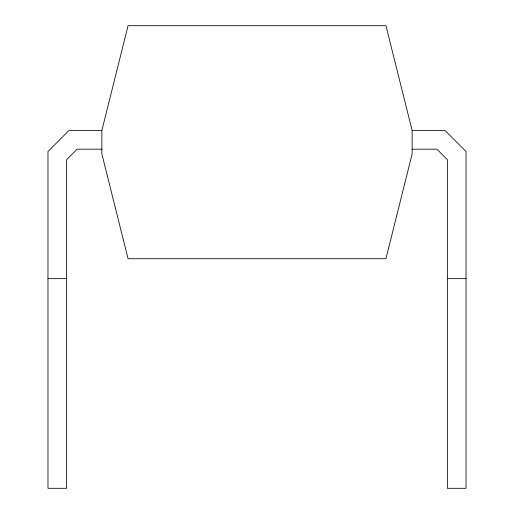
<?xml version="1.0" encoding="UTF-8"?>
<svg xmlns="http://www.w3.org/2000/svg" width="514" height="514" viewBox="0 0 514 514"><rect width="100%" height="100%" fill="white"/><g stroke="black" fill="none" stroke-linecap="round" stroke-linejoin="round"><path stroke-width="0.77" d="M101.856 130.524L128.063 25.7L385.937 25.7L412.144 130.524L412.144 153.904L385.937 258.728L128.063 258.728L101.856 153.904L101.856 130.524L68.94 130.524L47.975 151.495L47.975 488.3L66.634 488.3L66.634 159.668L77.119 149.188L101.856 149.188M412.144 130.524L445.06 130.524L466.025 151.495L466.025 488.3L447.366 488.3L447.366 159.668L436.881 149.188L412.144 149.188M47.975 278.646L66.634 278.646M447.366 278.646L466.025 278.646"/></g></svg>
